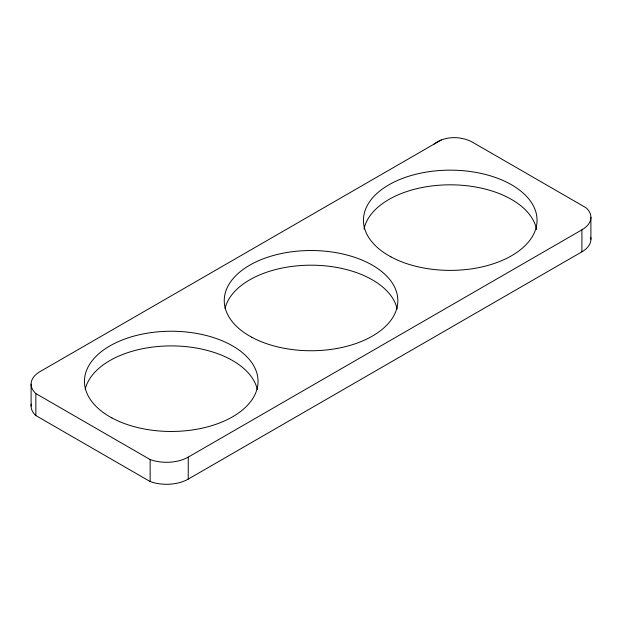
<?xml version="1.0" encoding="UTF-8"?>
<svg xmlns="http://www.w3.org/2000/svg" width="622" height="622" viewBox="0 0 622 622"><rect width="100%" height="100%" fill="white"/><g stroke="black" fill="none" stroke-linecap="round" stroke-linejoin="round"><path stroke-width="0.93" d="M433.759 144.288C444.365 135.969 460.124 135.821 471.857 141.847L586.149 207.834A30.68 17.711 0 0 1 581.912 229.829L581.912 251.824L188.241 479.103A30.68 17.711 0 0 1 150.143 481.552L35.851 415.566A30.68 17.711 0 0 1 31.287 404.137M441.332 139.919L40.088 371.575A30.68 17.711 0 0 0 35.851 393.57L35.851 415.566M35.851 393.57L150.143 459.557A30.68 17.711 0 0 0 188.241 457.108L581.912 229.829M590.9 217.272L590.9 239.268M188.241 457.108L188.241 479.103M150.143 459.557L150.143 481.552M31.1 384.132L31.1 406.127M364.025 229.106A86.8 50.118 0 0 1 450.631 184.82A86.8 50.118 0 0 1 536.545 229.549M225.032 308.535A86.8 50.118 0 0 1 311.428 265.19A86.8 50.118 0 0 1 397.147 308.986M85.237 389.248A86.8 50.118 0 0 1 171.633 345.902A86.8 50.118 0 0 1 257.352 389.691M590.698 237.277A30.68 17.711 0 0 1 581.912 251.824M251.731 337.225A86.8 50.118 0 0 0 395.584 311.995A86.8 50.118 0 0 0 285.809 252.688A86.8 50.118 0 0 0 251.731 337.225M111.929 417.937A86.8 50.118 0 0 0 255.782 392.707A86.8 50.118 0 0 0 146.014 333.4A86.8 50.118 0 0 0 111.929 417.937M390.927 256.863A86.8 50.118 0 0 0 534.788 231.633A86.8 50.118 0 0 0 425.013 172.317A86.8 50.118 0 0 0 390.927 256.863"/></g></svg>
